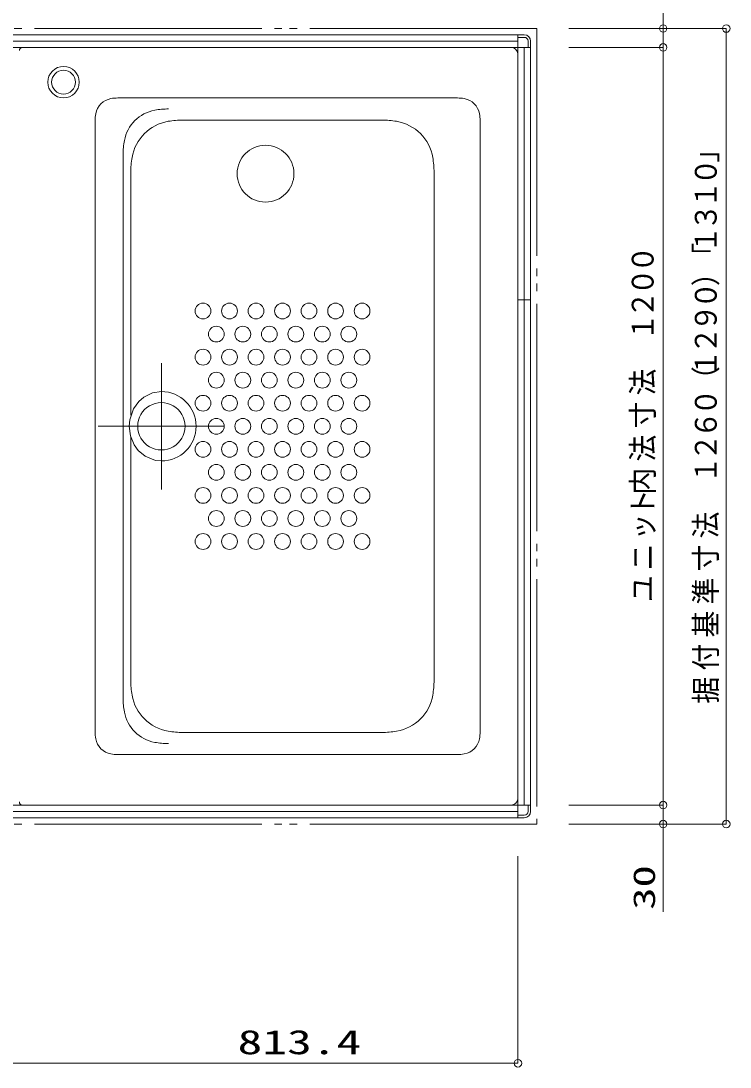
# Model space of a CAD drawing. Units: millimetres on the paper. Extents: x -305 to 305, y -152 to 152.
# Drawn here: x 13.2 to 69.4, y -10.7 to 72.2 of the extents above; entities that cross this region are included whole.
import ezdxf
from ezdxf.enums import TextEntityAlignment as Align

# ---------------------------------------------------------------- set-up
doc = ezdxf.new("R2010")
doc.units = ezdxf.units.MM
doc.linetypes.add('LONG_CHAIN', pattern=[21, 18, -1, 1, -1])
doc.linetypes.add('LONG_DOUBLE_CHAIN', pattern=[21.8, 18, -1, 0.6, -0.6, 0.6, -1])
doc.layers.add('0-0_0', color=7, linetype='Continuous', lineweight=9)
doc.layers.add('0-1_VIEW0001', color=7, linetype='Continuous', lineweight=9)
doc.styles.add('ＭＳ ゴシック', font='')
doc.styles.get('ＭＳ ゴシック').set_extended_font_data('MS Gothic')

# ---------------------------------------------------------------- blocks, each defined once
blk = doc.blocks.new('_ORIGIN')
at = {"layer": '0-0_0'}
blk.add_line((0, 0), (-1, 0), dxfattribs=at)
blk.add_circle((0, 0), 0.5, dxfattribs=at)

msp = doc.modelspace()

# ---------------------------------------------------------------- linework, layer by layer
at = {"layer": '0-1_VIEW0001'}
for p, q in [((64.067, 72.174), (64.067, 72.774)), ((56.606, 71.573), (69.067, 71.573)), ((64.067, 71.574), (64.067, 70.074)), ((-27.434, 71.073), (52.566, 71.073)), ((52.566, 71.073), (-27.434, 71.073)), ((-27.434, 70.573), (52.566, 70.573)), ((52.566, 9.073), (52.566, 71.073)), ((52.566, 71.073), (52.566, 70.673)), ((53.066, 71.073), (52.566, 71.073)), ((53.066, 70.873), (52.566, 70.873)), ((53.366, 70.073), (53.366, 70.573)), ((53.566, 70.073), (53.566, 70.573)), ((69.067, 70.973), (69.067, 9.173)), ((-28.434, 70.073), (53.566, 70.073)), ((52.016, 70.073), (13.316, 70.073)), ((53.066, 10.073), (53.066, 70.073)), ((53.566, 70.073), (53.166, 70.073)), ((53.566, 70.073), (53.566, 10.073)), ((56.606, 70.073), (64.067, 70.073)), ((52.566, 10.622), (52.566, 69.523)), ((64.067, 69.474), (64.067, 68.874)), ((64.067, 69.473), (64.067, 10.672)), ((47.768, 66.073), (20.864, 66.073)), ((19.066, 64.275), (19.066, 15.871)), ((41.776, 64.323), (26.035, 64.323)), ((49.566, 15.871), (49.566, 64.275)), ((21.287, 18.536), (21.287, 61.61)), ((21.896, 60.183), (21.896, 40.946)), ((45.916, 19.962), (45.916, 60.183)), ((52.566, 50.073), (53.566, 50.073)), ((21.896, 39.2), (21.896, 19.962)), ((26.035, 15.823), (41.776, 15.823)), ((20.864, 14.073), (47.768, 14.073)), ((64.066, 10.672), (64.066, 11.272)), ((52.016, 10.072), (13.316, 10.072)), ((53.566, 10.073), (53.166, 10.073)), ((53.366, 10.073), (53.366, 9.573)), ((53.566, 10.073), (53.566, 9.573)), ((56.606, 10.072), (64.067, 10.072)), ((64.066, 10.072), (64.066, 8.573)), ((-27.434, 9.573), (52.566, 9.573)), ((52.566, 9.073), (52.566, 9.473)), ((53.066, 9.273), (52.566, 9.273)), ((-27.434, 9.073), (52.566, 9.073)), ((52.566, 9.073), (12.491, 9.073)), ((53.066, 9.073), (52.566, 9.073)), ((56.606, 8.573), (69.067, 8.573)), ((64.066, 7.973), (64.066, 7.373)), ((52.566, 6.033), (52.566, -10.375)), ((51.966, -10.375), (12.496, -10.375))]:
    msp.add_line(p, q, dxfattribs=at)
at = {"layer": '0-1_VIEW0001', "linetype": 'LONG_DOUBLE_CHAIN'}
for p, q in [((54.066, 71.573), (-28.934, 71.573)), ((54.066, 71.573), (54.066, 8.573)), ((54.066, 8.573), (12.491, 8.573))]:
    msp.add_line(p, q, dxfattribs=at)
at = {"layer": '0-1_VIEW0001', "linetype": 'LONG_CHAIN'}
for p, q in [((24.316, 35.073), (24.316, 45.073)), ((29.316, 40.073), (19.316, 40.073))]:
    msp.add_line(p, q, dxfattribs=at)
at = {"layer": '0-1_VIEW0001'}
for points in [[(56.606, 71.574), (64.067, 71.574), (64.067, 95.916)], [(-28.434, 10.073), (53.566, 10.073), (53.566, 70.073)], [(24.316, 42.823), (23.625, 42.72), (22.94, 42.389), (22.535, 42.042), (22.111, 41.458), (21.806, 40.573), (21.764, 40.073), (21.859, 39.328), (22.167, 38.59), (22.488, 38.154), (23.03, 37.697), (23.852, 37.369), (24.316, 37.323)], [(56.606, 8.573), (64.066, 8.573), (64.066, 1.613)]]:
    msp.add_lwpolyline(points, dxfattribs=at)
for centre, radius in [((16.566, 67.324), 1.25), ((16.566, 67.324), 0.94), ((27.616, 49.197), 0.625), ((29.716, 49.197), 0.625), ((31.816, 49.197), 0.625), ((33.916, 49.197), 0.625), ((36.016, 49.197), 0.625), ((38.116, 49.197), 0.625), ((40.216, 49.197), 0.625), ((28.666, 47.372), 0.625), ((30.766, 47.372), 0.625), ((32.866, 47.372), 0.625), ((34.966, 47.372), 0.625), ((37.066, 47.372), 0.625), ((39.166, 47.372), 0.625), ((27.616, 45.547), 0.625), ((29.716, 45.547), 0.625), ((31.816, 45.547), 0.625), ((33.916, 45.547), 0.625), ((36.016, 45.547), 0.625), ((38.116, 45.547), 0.625), ((40.216, 45.547), 0.625), ((28.666, 43.722), 0.625), ((30.766, 43.722), 0.625), ((32.866, 43.722), 0.625), ((34.966, 43.722), 0.625), ((37.066, 43.722), 0.625), ((39.166, 43.722), 0.625), ((27.616, 41.897), 0.625), ((29.716, 41.897), 0.625), ((31.816, 41.897), 0.625), ((33.916, 41.897), 0.625), ((36.016, 41.897), 0.625), ((38.116, 41.897), 0.625), ((40.216, 41.897), 0.625), ((28.666, 40.072), 0.625), ((30.766, 40.072), 0.625), ((32.866, 40.072), 0.625), ((34.966, 40.072), 0.625), ((37.066, 40.072), 0.625), ((39.166, 40.072), 0.625), ((27.616, 38.247), 0.625), ((29.716, 38.247), 0.625), ((31.816, 38.247), 0.625), ((33.916, 38.247), 0.625), ((36.016, 38.247), 0.625), ((38.116, 38.247), 0.625), ((40.216, 38.247), 0.625), ((28.666, 36.422), 0.625), ((30.766, 36.422), 0.625), ((32.866, 36.422), 0.625), ((34.966, 36.422), 0.625), ((37.066, 36.422), 0.625), ((39.166, 36.422), 0.625), ((27.616, 34.597), 0.625), ((29.716, 34.597), 0.625), ((31.816, 34.597), 0.625), ((33.916, 34.597), 0.625), ((36.016, 34.597), 0.625), ((38.116, 34.597), 0.625), ((40.216, 34.597), 0.625), ((28.666, 32.772), 0.625), ((30.766, 32.772), 0.625), ((32.866, 32.772), 0.625), ((34.966, 32.772), 0.625), ((37.066, 32.772), 0.625), ((39.166, 32.772), 0.625), ((27.616, 30.947), 0.625), ((29.716, 30.947), 0.625), ((31.816, 30.947), 0.625), ((33.916, 30.947), 0.625), ((36.016, 30.947), 0.625), ((38.116, 30.947), 0.625), ((40.216, 30.947), 0.625)]:
    msp.add_circle(centre, radius, dxfattribs=at)
at = {"layer": '0-1_VIEW0001', "linetype": 'LONG_DOUBLE_CHAIN'}
msp.add_circle((32.566, 60.073), 2.25, dxfattribs=at)
at = {"layer": '0-1_VIEW0001'}
for centre, radius, start, end in [((53.066, 70.573), 0.5, 0, 90), ((53.066, 70.573), 0.3, 0, 90), ((13.316, 69.823), 0.25, 90, 180), ((52.016, 69.523), 0.55, 0, 90), ((20.591, 64.548), 1.5, 100.47532, 169.52469), ((20.864, 63.073), 3, 90, 100.47532), ((47.768, 63.073), 3, 79.52469, 90), ((48.041, 64.548), 1.5, 10.47531, 79.52469), ((22.066, 64.275), 3, 169.52469, 180), ((24.337, 62.155), 3, 100.47532, 169.52469), ((24.882, 59.205), 6, 90, 100.47531), ((46.566, 64.275), 3, 360, 10.47532), ((25.446, 60.773), 3.5, 99.69632, 170.30368), ((26.035, 57.323), 7, 90, 99.69632), ((41.776, 57.323), 7, 80.30368, 90), ((42.366, 60.773), 3.5, 9.69632, 80.30368), ((27.287, 61.61), 6, 169.52469, 180), ((28.896, 60.183), 7, 170.30368, 180), ((38.916, 60.183), 7, 359.99999, 9.69632), ((24.316, 40.073), 2.75, 270, 90), ((24.316, 40.073), 1.875, 359.99994, 180), ((24.316, 40.073), 1.875, 180, 0.00006), ((28.896, 19.962), 7, 180, 189.69632), ((38.916, 19.962), 7, 350.30368, 0.00001), ((27.287, 18.536), 6, 180, 190.47531), ((25.446, 19.373), 3.5, 189.69632, 260.30368), ((42.366, 19.373), 3.5, 279.69632, 350.30368), ((24.337, 17.99), 3, 190.47531, 259.52468), ((22.066, 15.871), 3, 180, 190.47531), ((26.035, 22.823), 7, 260.30368, 270), ((41.776, 22.823), 7, 270, 279.69632), ((46.566, 15.871), 3, 349.52468, 0), ((20.591, 15.598), 1.5, 190.47531, 259.52468), ((24.882, 20.94), 6, 259.52468, 270), ((48.041, 15.598), 1.5, 280.47531, 349.52468), ((20.864, 17.073), 3, 259.52468, 270), ((47.768, 17.073), 3, 270, 280.47531), ((13.316, 10.322), 0.25, 180, 270), ((52.016, 10.622), 0.55, 270, 0), ((53.066, 9.573), 0.3, 270, 0), ((53.066, 9.573), 0.5, 270, 0)]:
    msp.add_arc(centre, radius, start, end, dxfattribs=at)

# ---------------------------------------------------------------- block references
at = {"layer": '0-1_VIEW0001', "xscale": 0.6, "yscale": 0.6}
for p, rotation in [((64.067, 71.574), 270), ((69.067, 71.573), 90), ((64.067, 70.074), 90), ((64.067, 70.073), 90), ((64.066, 10.072), 270), ((64.067, 10.072), 270), ((69.067, 8.573), 270), ((64.066, 8.573), 90)]:
    msp.add_blockref('_ORIGIN', p, dxfattribs=dict(at, rotation=rotation))
msp.add_blockref('_ORIGIN', (52.566, -10.375), dxfattribs=at)

# ---------------------------------------------------------------- texts
at = {"layer": '0-1_VIEW0001', "style": 'ＭＳ ゴシック'}
for s, width, p in [('」', 0.9, (68.828, 60.946)), ('０', 0.9, (68.828, 59.157)), ('１', 0.9, (68.828, 57.368)), ('３', 0.9, (68.828, 55.578)), ('１', 0.9, (68.828, 53.789)), ('０', 0.9, (63.828, 52.235)), ('「', 0.9, (68.828, 52.481)), ('０', 0.9, (63.828, 50.445)), ('）', 0.9, (68.828, 51.172)), ('０', 0.9, (68.828, 49.383)), ('２', 0.9, (63.828, 48.656)), ('９', 0.9, (68.828, 47.594)), ('１', 0.9, (63.828, 46.867)), ('２', 0.9, (68.828, 45.804)), ('１', 0.9, (68.828, 44.015)), ('法', 0.9, (63.828, 42.511)), ('（', 0.9, (68.828, 42.707)), ('０', 0.9, (68.828, 40.917)), ('寸', 0.9, (63.828, 39.894)), ('６', 0.9, (68.828, 39.128)), ('法', 0.9, (63.828, 37.277)), ('２', 0.9, (68.828, 37.339)), ('内', 0.9, (63.828, 34.659)), ('１', 0.9, (68.828, 35.55)), ('ト', 0.9, (63.828, 32.962)), ('法', 0.9, (68.828, 31.194)), ('ッ', 0.9, (63.828, 31.04)), ('ニ', 0.9, (63.828, 28.658)), ('寸', 0.9, (68.828, 28.577)), ('ユ', 0.9, (63.828, 26.144)), ('準', 0.9, (68.828, 25.959)), ('基', 0.9, (68.828, 23.342)), ('付', 0.9, (68.828, 20.725)), ('据', 0.9, (68.828, 18.108)), ('30', 1.5, (63.941, 1.785))]:
    msp.add_text(s, height=1.73, rotation=90, dxfattribs=dict(at, width=width)).set_placement(p, align=Align.BOTTOM_LEFT)
at = {"layer": '0-1_VIEW0001', "style": 'ＭＳ ゴシック', "width": 1.5}
msp.add_text('813.4', height=1.921, dxfattribs=at).set_placement((30.352, -10.232), align=Align.BOTTOM_LEFT)

doc.saveas('drawing.dxf')
